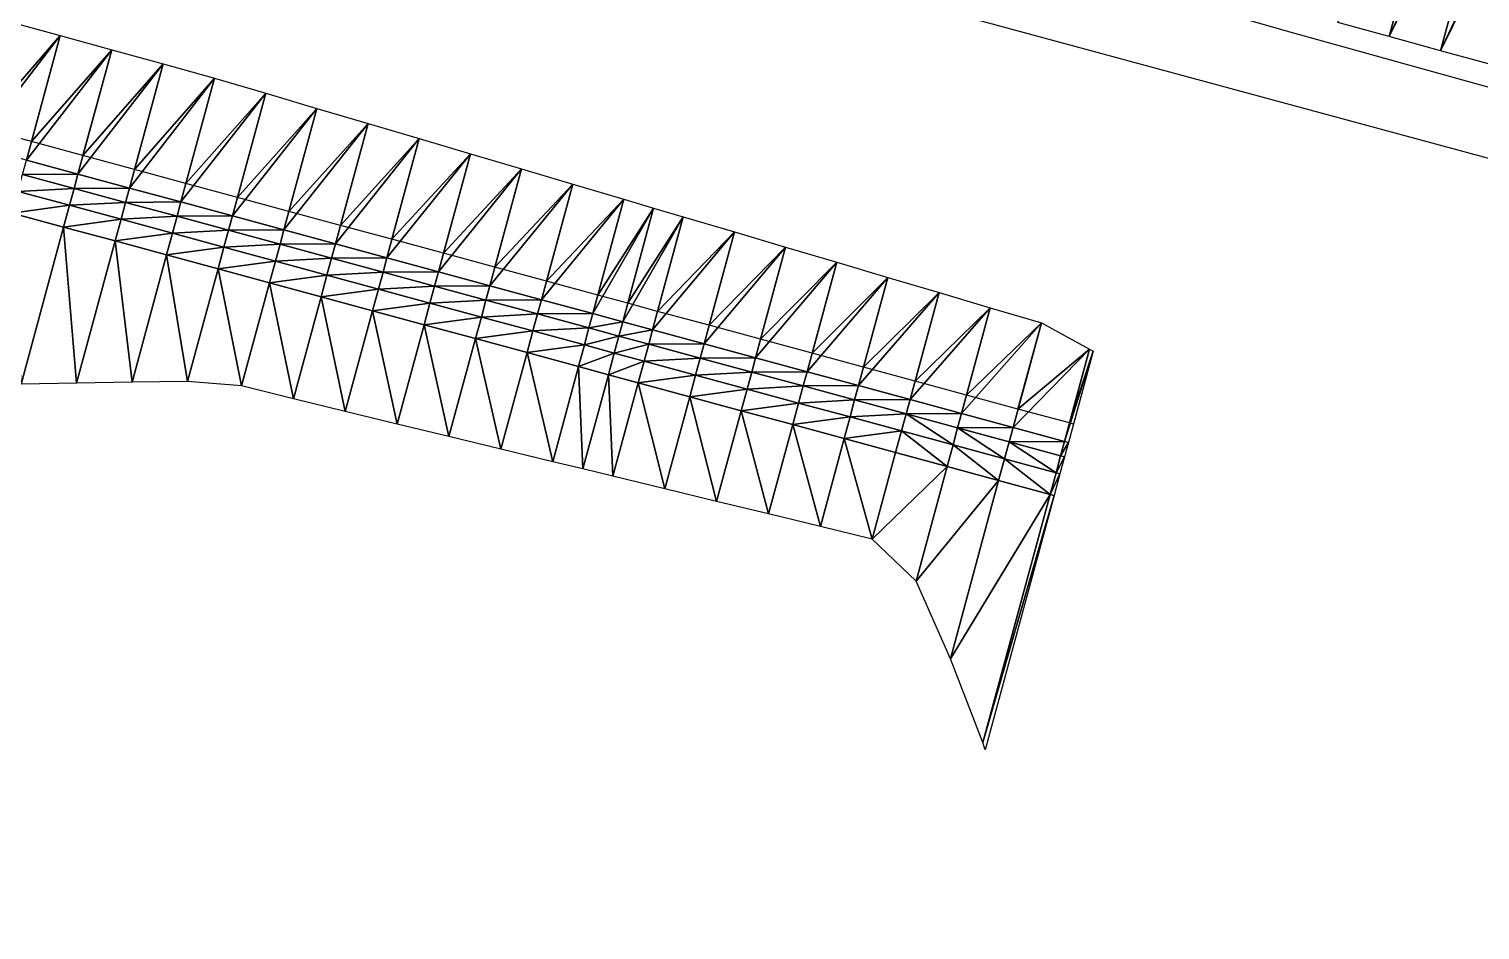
# Model space of a CAD drawing. Header units: metres. Extents: x 1882598 to 1885460, y 3171405 to 3171756.
# Drawn here: x 1884084.09 to 1884111.3, y 3171592.03 to 3171608.91 of the extents above; entities that cross this region are included whole.
import ezdxf

# ---------------------------------------------------------------- set-up
doc = ezdxf.new("R2010")
doc.units = ezdxf.units.M
doc.header["$MEASUREMENT"] = 0
doc.layers.add('00DR-R_HTA_Cl A', color=7, linetype='Continuous', true_color=0xcc0000)
doc.layers.add('Triangles surfaces projet', color=7, linetype='Continuous', true_color=0x848484)
doc.layers.add('Route - 27-28_RD561 IndG - Axe', color=1, linetype='Continuous')

msp = doc.modelspace()

# ---------------------------------------------------------------- linework, layer by layer
at = {"layer": '00DR-R_HTA_Cl A'}
msp.add_polyline3d([(1884140.277, 3171610.57, 149.882), (1884136.851, 3171603.855, 149.912), (1884134.819, 3171602.511, 149.943), (1884132.256, 3171602.571, 150.138), (1884128.626, 3171603.053, 150.295), (1884107.67, 3171608.875, 150.512), (1884091.849, 3171613.414, 150.792), (1884073.796, 3171618.552, 150.837), (1884047.812, 3171625.888, 151.097), (1884023.878, 3171632.74, 151.242), (1884015.443, 3171635.257, 151.2), (1884008.357, 3171637.466, 151.195), (1884002.02, 3171639.346, 151.252), (1883996.948, 3171640.747, 151.278), (1883973.83, 3171647.563, 151.576), (1883938.033, 3171657.516, 151.837), (1883928.705, 3171660.207, 152.712)], dxfattribs=at)
at = {"layer": 'Route - 27-28_RD561 IndG - Axe'}
msp.add_line((1883921.327, 3171658.024), (1884164.823, 3171592.026), dxfattribs=at)
at = {"layer": 'Triangles surfaces projet'}
for points in [[(1884108.628, 3171609.037, 150.685), (1884111.069, 3171614.222, 150.537), (1884109.592, 3171608.772, 150.678), (1884108.628, 3171609.037, 150.685)], [(1884111.069, 3171614.222, 150.537), (1884112.035, 3171613.96, 150.53), (1884109.592, 3171608.772, 150.678), (1884111.069, 3171614.222, 150.537)], [(1884109.592, 3171608.772, 150.678), (1884112.035, 3171613.96, 150.53), (1884110.557, 3171608.507, 150.671), (1884109.592, 3171608.772, 150.678)], [(1884110.557, 3171608.507, 150.671), (1884112.035, 3171613.96, 150.53), (1884113, 3171613.699, 150.523), (1884110.557, 3171608.507, 150.671)], [(1884109.592, 3171608.772, 151.028), (1884108.628, 3171609.037, 151.035), (1884110.927, 3171613.695, 150.901), (1884109.592, 3171608.772, 151.028)], [(1884111.892, 3171613.434, 150.894), (1884109.592, 3171608.772, 151.028), (1884110.927, 3171613.695, 150.901), (1884111.892, 3171613.434, 150.894)], [(1884113, 3171613.699, 150.523), (1884111.521, 3171608.242, 150.664), (1884110.557, 3171608.507, 150.671), (1884113, 3171613.699, 150.523)], [(1884111.892, 3171613.434, 150.894), (1884110.557, 3171608.507, 151.021), (1884109.592, 3171608.772, 151.028), (1884111.892, 3171613.434, 150.894)], [(1884112.857, 3171613.172, 150.886), (1884110.557, 3171608.507, 151.021), (1884111.892, 3171613.434, 150.894), (1884112.857, 3171613.172, 150.886)], [(1884110.557, 3171608.507, 151.021), (1884112.857, 3171613.172, 150.886), (1884111.521, 3171608.242, 151.014), (1884110.557, 3171608.507, 151.021)], [(1884083.716, 3171609.056, 150.779), (1884084.68, 3171608.791, 150.772), (1884083.082, 3171606.719, 150.718), (1884083.716, 3171609.056, 150.779)], [(1884084.68, 3171608.791, 151.122), (1884083.176, 3171607.065, 151.077), (1884083.716, 3171609.056, 151.129), (1884084.68, 3171608.791, 151.122)], [(1884084.68, 3171608.791, 150.772), (1884084.047, 3171606.457, 150.711), (1884083.082, 3171606.719, 150.718), (1884084.68, 3171608.791, 150.772)], [(1884084.141, 3171606.804, 151.07), (1884083.176, 3171607.065, 151.077), (1884084.68, 3171608.791, 151.122), (1884084.141, 3171606.804, 151.07)], [(1884085.644, 3171608.527, 150.764), (1884084.047, 3171606.457, 150.711), (1884084.68, 3171608.791, 150.772), (1884085.644, 3171608.527, 150.764)], [(1884085.644, 3171608.527, 151.114), (1884084.141, 3171606.804, 151.07), (1884084.68, 3171608.791, 151.122), (1884085.644, 3171608.527, 151.114)], [(1884085.012, 3171606.196, 150.704), (1884084.047, 3171606.457, 150.711), (1884085.644, 3171608.527, 150.764), (1884085.012, 3171606.196, 150.704)], [(1884085.106, 3171606.542, 151.063), (1884084.141, 3171606.804, 151.07), (1884085.644, 3171608.527, 151.114), (1884085.106, 3171606.542, 151.063)], [(1884085.012, 3171606.196, 150.704), (1884085.644, 3171608.527, 150.764), (1884086.608, 3171608.262, 150.757), (1884085.012, 3171606.196, 150.704)], [(1884086.608, 3171608.262, 151.107), (1884085.106, 3171606.542, 151.063), (1884085.644, 3171608.527, 151.114), (1884086.608, 3171608.262, 151.107)], [(1884085.012, 3171606.196, 150.704), (1884086.608, 3171608.262, 150.757), (1884085.978, 3171605.934, 150.697), (1884085.012, 3171606.196, 150.704)], [(1884086.071, 3171606.28, 151.056), (1884085.106, 3171606.542, 151.063), (1884086.608, 3171608.262, 151.107), (1884086.071, 3171606.28, 151.056)], [(1884086.608, 3171608.262, 150.757), (1884087.572, 3171607.995, 150.75), (1884085.978, 3171605.934, 150.697), (1884086.608, 3171608.262, 150.757)], [(1884087.572, 3171607.995, 151.1), (1884086.071, 3171606.28, 151.056), (1884086.608, 3171608.262, 151.107), (1884087.572, 3171607.995, 151.1)], [(1884085.978, 3171605.934, 150.697), (1884087.572, 3171607.995, 150.75), (1884086.943, 3171605.672, 150.69), (1884085.978, 3171605.934, 150.697)], [(1884087.037, 3171606.019, 151.049), (1884086.071, 3171606.28, 151.056), (1884087.572, 3171607.995, 151.1), (1884087.037, 3171606.019, 151.049)], [(1884086.943, 3171605.672, 150.69), (1884087.572, 3171607.995, 150.75), (1884088.531, 3171607.711, 150.742), (1884086.943, 3171605.672, 150.69)], [(1884088.531, 3171607.711, 151.092), (1884087.037, 3171606.019, 151.049), (1884087.572, 3171607.995, 151.1), (1884088.531, 3171607.711, 151.092)], [(1884087.908, 3171605.411, 150.683), (1884086.943, 3171605.672, 150.69), (1884088.531, 3171607.711, 150.742), (1884087.908, 3171605.411, 150.683)], [(1884088.002, 3171605.757, 151.042), (1884087.037, 3171606.019, 151.049), (1884088.531, 3171607.711, 151.092), (1884088.002, 3171605.757, 151.042)], [(1884089.491, 3171607.427, 150.735), (1884087.908, 3171605.411, 150.683), (1884088.531, 3171607.711, 150.742), (1884089.491, 3171607.427, 150.735)], [(1884089.491, 3171607.427, 151.085), (1884088.002, 3171605.757, 151.042), (1884088.531, 3171607.711, 151.092), (1884089.491, 3171607.427, 151.085)], [(1884089.491, 3171607.427, 150.735), (1884088.873, 3171605.149, 150.676), (1884087.908, 3171605.411, 150.683), (1884089.491, 3171607.427, 150.735)], [(1884088.967, 3171605.496, 151.035), (1884088.002, 3171605.757, 151.042), (1884089.491, 3171607.427, 151.085), (1884088.967, 3171605.496, 151.035)], [(1884089.491, 3171607.427, 150.735), (1884090.45, 3171607.143, 150.727), (1884088.873, 3171605.149, 150.676), (1884089.491, 3171607.427, 150.735)], [(1884090.45, 3171607.143, 151.077), (1884088.967, 3171605.496, 151.035), (1884089.491, 3171607.427, 151.085), (1884090.45, 3171607.143, 151.077)], [(1884090.45, 3171607.143, 150.727), (1884089.838, 3171604.888, 150.669), (1884088.873, 3171605.149, 150.676), (1884090.45, 3171607.143, 150.727)], [(1884089.932, 3171605.234, 151.028), (1884088.967, 3171605.496, 151.035), (1884090.45, 3171607.143, 151.077), (1884089.932, 3171605.234, 151.028)], [(1884090.45, 3171607.143, 150.727), (1884091.409, 3171606.859, 150.719), (1884089.838, 3171604.888, 150.669), (1884090.45, 3171607.143, 150.727)], [(1884091.409, 3171606.859, 151.069), (1884089.932, 3171605.234, 151.028), (1884090.45, 3171607.143, 151.077), (1884091.409, 3171606.859, 151.069)], [(1884089.838, 3171604.888, 150.669), (1884091.409, 3171606.859, 150.719), (1884090.803, 3171604.626, 150.662), (1884089.838, 3171604.888, 150.669)], [(1884090.897, 3171604.972, 151.021), (1884089.932, 3171605.234, 151.028), (1884091.409, 3171606.859, 151.069), (1884090.897, 3171604.972, 151.021)], [(1884092.368, 3171606.576, 150.712), (1884090.803, 3171604.626, 150.662), (1884091.409, 3171606.859, 150.719), (1884092.368, 3171606.576, 150.712)], [(1884092.368, 3171606.576, 151.062), (1884090.897, 3171604.972, 151.021), (1884091.409, 3171606.859, 151.069), (1884092.368, 3171606.576, 151.062)], [(1884092.368, 3171606.576, 150.712), (1884091.769, 3171604.364, 150.654), (1884090.803, 3171604.626, 150.662), (1884092.368, 3171606.576, 150.712)], [(1884091.862, 3171604.711, 151.013), (1884090.897, 3171604.972, 151.021), (1884092.368, 3171606.576, 151.062), (1884091.862, 3171604.711, 151.013)], [(1884093.327, 3171606.292, 150.704), (1884091.769, 3171604.364, 150.654), (1884092.368, 3171606.576, 150.712), (1884093.327, 3171606.292, 150.704)], [(1884093.327, 3171606.292, 151.054), (1884091.862, 3171604.711, 151.013), (1884092.368, 3171606.576, 151.062), (1884093.327, 3171606.292, 151.054)], [(1884085.012, 3171606.196, 150.704), (1884083.974, 3171606.189, 150.704), (1884084.047, 3171606.457, 150.711), (1884085.012, 3171606.196, 150.704)], [(1884083.974, 3171606.189, 150.704), (1884084.94, 3171605.927, 150.697), (1884083.888, 3171605.871, 151.033), (1884083.974, 3171606.189, 150.704)], [(1884083.974, 3171606.189, 150.704), (1884085.012, 3171606.196, 150.704), (1884084.94, 3171605.927, 150.697), (1884083.974, 3171606.189, 150.704)], [(1884084.94, 3171605.927, 150.697), (1884085.012, 3171606.196, 150.704), (1884085.978, 3171605.934, 150.697), (1884084.94, 3171605.927, 150.697)], [(1884092.734, 3171604.103, 150.647), (1884091.769, 3171604.364, 150.654), (1884093.327, 3171606.292, 150.704), (1884092.734, 3171604.103, 150.647)], [(1884092.828, 3171604.449, 151.006), (1884091.862, 3171604.711, 151.013), (1884093.327, 3171606.292, 151.054), (1884092.828, 3171604.449, 151.006)], [(1884093.327, 3171606.292, 150.704), (1884094.286, 3171606.008, 150.696), (1884092.734, 3171604.103, 150.647), (1884093.327, 3171606.292, 150.704)], [(1884094.286, 3171606.008, 151.046), (1884092.828, 3171604.449, 151.006), (1884093.327, 3171606.292, 151.054), (1884094.286, 3171606.008, 151.046)], [(1884083.778, 3171605.464, 151.313), (1884083.888, 3171605.871, 151.033), (1884084.854, 3171605.61, 151.026), (1884083.778, 3171605.464, 151.313)], [(1884083.888, 3171605.871, 151.033), (1884084.94, 3171605.927, 150.697), (1884084.854, 3171605.61, 151.026), (1884083.888, 3171605.871, 151.033)], [(1884084.94, 3171605.927, 150.697), (1884085.905, 3171605.665, 150.69), (1884084.854, 3171605.61, 151.026), (1884084.94, 3171605.927, 150.697)], [(1884085.978, 3171605.934, 150.697), (1884085.905, 3171605.665, 150.69), (1884084.94, 3171605.927, 150.697), (1884085.978, 3171605.934, 150.697)], [(1884085.905, 3171605.665, 150.69), (1884085.978, 3171605.934, 150.697), (1884086.943, 3171605.672, 150.69), (1884085.905, 3171605.665, 150.69)], [(1884092.734, 3171604.103, 150.647), (1884094.286, 3171606.008, 150.696), (1884093.699, 3171603.841, 150.64), (1884092.734, 3171604.103, 150.647)], [(1884093.793, 3171604.188, 150.999), (1884092.828, 3171604.449, 151.006), (1884094.286, 3171606.008, 151.046), (1884093.793, 3171604.188, 150.999)], [(1884093.699, 3171603.841, 150.64), (1884094.286, 3171606.008, 150.696), (1884095.245, 3171605.724, 150.689), (1884093.699, 3171603.841, 150.64)], [(1884095.245, 3171605.724, 151.039), (1884093.793, 3171604.188, 150.999), (1884094.286, 3171606.008, 151.046), (1884095.245, 3171605.724, 151.039)], [(1884083.778, 3171605.464, 151.313), (1884084.854, 3171605.61, 151.026), (1884084.743, 3171605.202, 151.306), (1884083.778, 3171605.464, 151.313)], [(1884085.819, 3171605.348, 151.019), (1884084.743, 3171605.202, 151.306), (1884084.854, 3171605.61, 151.026), (1884085.819, 3171605.348, 151.019)], [(1884085.819, 3171605.348, 151.019), (1884084.854, 3171605.61, 151.026), (1884085.905, 3171605.665, 150.69), (1884085.819, 3171605.348, 151.019)], [(1884085.905, 3171605.665, 150.69), (1884086.87, 3171605.404, 150.683), (1884085.819, 3171605.348, 151.019), (1884085.905, 3171605.665, 150.69)], [(1884086.943, 3171605.672, 150.69), (1884086.87, 3171605.404, 150.683), (1884085.905, 3171605.665, 150.69), (1884086.943, 3171605.672, 150.69)], [(1884086.87, 3171605.404, 150.683), (1884086.943, 3171605.672, 150.69), (1884087.908, 3171605.411, 150.683), (1884086.87, 3171605.404, 150.683)], [(1884095.245, 3171605.724, 150.689), (1884094.664, 3171603.58, 150.633), (1884093.699, 3171603.841, 150.64), (1884095.245, 3171605.724, 150.689)], [(1884094.758, 3171603.926, 150.992), (1884093.793, 3171604.188, 150.999), (1884095.245, 3171605.724, 151.039), (1884094.758, 3171603.926, 150.992)], [(1884094.664, 3171603.58, 150.633), (1884095.245, 3171605.724, 150.689), (1884095.802, 3171605.559, 150.684), (1884094.664, 3171603.58, 150.633)], [(1884095.224, 3171603.428, 150.629), (1884094.664, 3171603.58, 150.633), (1884095.802, 3171605.559, 150.684), (1884095.224, 3171603.428, 150.629)], [(1884095.802, 3171605.559, 151.034), (1884094.758, 3171603.926, 150.992), (1884095.245, 3171605.724, 151.039), (1884095.802, 3171605.559, 151.034)], [(1884095.318, 3171603.774, 150.988), (1884094.758, 3171603.926, 150.992), (1884095.802, 3171605.559, 151.034), (1884095.318, 3171603.774, 150.988)], [(1884096.358, 3171605.394, 150.68), (1884095.224, 3171603.428, 150.629), (1884095.802, 3171605.559, 150.684), (1884096.358, 3171605.394, 150.68)], [(1884096.358, 3171605.394, 151.03), (1884095.318, 3171603.774, 150.988), (1884095.802, 3171605.559, 151.034), (1884096.358, 3171605.394, 151.03)], [(1884084.743, 3171605.202, 151.306), (1884083.944, 3171602.256, 153.338), (1884083.778, 3171605.464, 151.313), (1884084.743, 3171605.202, 151.306)], [(1884084.743, 3171605.202, 151.306), (1884085.819, 3171605.348, 151.019), (1884085.708, 3171604.941, 151.299), (1884084.743, 3171605.202, 151.306)], [(1884085.708, 3171604.941, 151.299), (1884085.819, 3171605.348, 151.019), (1884086.784, 3171605.086, 151.013), (1884085.708, 3171604.941, 151.299)], [(1884086.784, 3171605.086, 151.013), (1884085.819, 3171605.348, 151.019), (1884086.87, 3171605.404, 150.683), (1884086.784, 3171605.086, 151.013)], [(1884087.835, 3171605.142, 150.676), (1884086.784, 3171605.086, 151.013), (1884086.87, 3171605.404, 150.683), (1884087.835, 3171605.142, 150.676)], [(1884087.908, 3171605.411, 150.683), (1884087.835, 3171605.142, 150.676), (1884086.87, 3171605.404, 150.683), (1884087.908, 3171605.411, 150.683)], [(1884088.873, 3171605.149, 150.676), (1884087.835, 3171605.142, 150.676), (1884087.908, 3171605.411, 150.683), (1884088.873, 3171605.149, 150.676)], [(1884095.224, 3171603.428, 150.629), (1884096.358, 3171605.394, 150.68), (1884095.784, 3171603.276, 150.625), (1884095.224, 3171603.428, 150.629)], [(1884095.878, 3171603.622, 150.984), (1884095.318, 3171603.774, 150.988), (1884096.358, 3171605.394, 151.03), (1884095.878, 3171603.622, 150.984)], [(1884096.358, 3171605.394, 150.68), (1884097.318, 3171605.11, 150.672), (1884095.784, 3171603.276, 150.625), (1884096.358, 3171605.394, 150.68)], [(1884097.318, 3171605.11, 151.022), (1884095.878, 3171603.622, 150.984), (1884096.358, 3171605.394, 151.03), (1884097.318, 3171605.11, 151.022)], [(1884084.743, 3171605.202, 151.306), (1884084.985, 3171602.274, 153.137), (1884083.944, 3171602.256, 153.338), (1884084.743, 3171605.202, 151.306)], [(1884085.708, 3171604.941, 151.299), (1884084.985, 3171602.274, 153.137), (1884084.743, 3171605.202, 151.306), (1884085.708, 3171604.941, 151.299)], [(1884085.708, 3171604.941, 151.299), (1884086.026, 3171602.292, 152.937), (1884084.985, 3171602.274, 153.137), (1884085.708, 3171604.941, 151.299)], [(1884086.784, 3171605.086, 151.013), (1884086.673, 3171604.679, 151.292), (1884085.708, 3171604.941, 151.299), (1884086.784, 3171605.086, 151.013)], [(1884086.673, 3171604.679, 151.292), (1884086.026, 3171602.292, 152.937), (1884085.708, 3171604.941, 151.299), (1884086.673, 3171604.679, 151.292)], [(1884086.673, 3171604.679, 151.292), (1884086.784, 3171605.086, 151.013), (1884087.749, 3171604.824, 151.006), (1884086.673, 3171604.679, 151.292)], [(1884086.784, 3171605.086, 151.013), (1884087.835, 3171605.142, 150.676), (1884087.749, 3171604.824, 151.006), (1884086.784, 3171605.086, 151.013)], [(1884088.8, 3171604.881, 150.669), (1884087.749, 3171604.824, 151.006), (1884087.835, 3171605.142, 150.676), (1884088.8, 3171604.881, 150.669)], [(1884087.835, 3171605.142, 150.676), (1884088.873, 3171605.149, 150.676), (1884088.8, 3171604.881, 150.669), (1884087.835, 3171605.142, 150.676)], [(1884088.8, 3171604.881, 150.669), (1884088.873, 3171605.149, 150.676), (1884089.838, 3171604.888, 150.669), (1884088.8, 3171604.881, 150.669)], [(1884096.749, 3171603.014, 150.618), (1884095.784, 3171603.276, 150.625), (1884097.318, 3171605.11, 150.672), (1884096.749, 3171603.014, 150.618)], [(1884096.843, 3171603.361, 150.977), (1884095.878, 3171603.622, 150.984), (1884097.318, 3171605.11, 151.022), (1884096.843, 3171603.361, 150.977)], [(1884098.277, 3171604.826, 150.665), (1884096.749, 3171603.014, 150.618), (1884097.318, 3171605.11, 150.672), (1884098.277, 3171604.826, 150.665)], [(1884098.277, 3171604.826, 151.015), (1884096.843, 3171603.361, 150.977), (1884097.318, 3171605.11, 151.022), (1884098.277, 3171604.826, 151.015)], [(1884087.067, 3171602.31, 152.737), (1884086.026, 3171602.292, 152.937), (1884086.673, 3171604.679, 151.292), (1884087.067, 3171602.31, 152.737)], [(1884086.673, 3171604.679, 151.292), (1884087.749, 3171604.824, 151.006), (1884087.639, 3171604.418, 151.285), (1884086.673, 3171604.679, 151.292)], [(1884087.639, 3171604.418, 151.285), (1884087.067, 3171602.31, 152.737), (1884086.673, 3171604.679, 151.292), (1884087.639, 3171604.418, 151.285)], [(1884087.639, 3171604.418, 151.285), (1884087.749, 3171604.824, 151.006), (1884088.714, 3171604.562, 150.999), (1884087.639, 3171604.418, 151.285)], [(1884088.8, 3171604.881, 150.669), (1884088.714, 3171604.562, 150.999), (1884087.749, 3171604.824, 151.006), (1884088.8, 3171604.881, 150.669)], [(1884088.714, 3171604.562, 150.999), (1884088.8, 3171604.881, 150.669), (1884089.765, 3171604.619, 150.662), (1884088.714, 3171604.562, 150.999)], [(1884089.838, 3171604.888, 150.669), (1884089.765, 3171604.619, 150.662), (1884088.8, 3171604.881, 150.669), (1884089.838, 3171604.888, 150.669)], [(1884089.838, 3171604.888, 150.669), (1884090.803, 3171604.626, 150.662), (1884089.765, 3171604.619, 150.662), (1884089.838, 3171604.888, 150.669)], [(1884096.749, 3171603.014, 150.618), (1884098.277, 3171604.826, 150.665), (1884097.715, 3171602.753, 150.611), (1884096.749, 3171603.014, 150.618)], [(1884097.809, 3171603.099, 150.97), (1884096.843, 3171603.361, 150.977), (1884098.277, 3171604.826, 151.015), (1884097.809, 3171603.099, 150.97)], [(1884099.236, 3171604.542, 150.657), (1884097.715, 3171602.753, 150.611), (1884098.277, 3171604.826, 150.665), (1884099.236, 3171604.542, 150.657)], [(1884099.236, 3171604.542, 151.007), (1884097.809, 3171603.099, 150.97), (1884098.277, 3171604.826, 151.015), (1884099.236, 3171604.542, 151.007)], [(1884088.08, 3171602.223, 152.609), (1884087.067, 3171602.31, 152.737), (1884087.639, 3171604.418, 151.285), (1884088.08, 3171602.223, 152.609)], [(1884087.639, 3171604.418, 151.285), (1884088.714, 3171604.562, 150.999), (1884088.604, 3171604.156, 151.278), (1884087.639, 3171604.418, 151.285)], [(1884088.08, 3171602.223, 152.609), (1884087.639, 3171604.418, 151.285), (1884088.604, 3171604.156, 151.278), (1884088.08, 3171602.223, 152.609)], [(1884088.714, 3171604.562, 150.999), (1884089.679, 3171604.3, 150.992), (1884088.604, 3171604.156, 151.278), (1884088.714, 3171604.562, 150.999)], [(1884088.714, 3171604.562, 150.999), (1884089.765, 3171604.619, 150.662), (1884089.679, 3171604.3, 150.992), (1884088.714, 3171604.562, 150.999)], [(1884089.765, 3171604.619, 150.662), (1884090.731, 3171604.357, 150.655), (1884089.679, 3171604.3, 150.992), (1884089.765, 3171604.619, 150.662)], [(1884089.765, 3171604.619, 150.662), (1884090.803, 3171604.626, 150.662), (1884090.731, 3171604.357, 150.655), (1884089.765, 3171604.619, 150.662)], [(1884090.731, 3171604.357, 150.655), (1884090.803, 3171604.626, 150.662), (1884091.769, 3171604.364, 150.654), (1884090.731, 3171604.357, 150.655)], [(1884098.68, 3171602.491, 150.604), (1884097.715, 3171602.753, 150.611), (1884099.236, 3171604.542, 150.657), (1884098.68, 3171602.491, 150.604)], [(1884098.774, 3171602.838, 150.963), (1884097.809, 3171603.099, 150.97), (1884099.236, 3171604.542, 151.007), (1884098.774, 3171602.838, 150.963)], [(1884099.236, 3171604.542, 150.657), (1884100.195, 3171604.258, 150.649), (1884098.68, 3171602.491, 150.604), (1884099.236, 3171604.542, 150.657)], [(1884100.195, 3171604.258, 150.999), (1884098.774, 3171602.838, 150.963), (1884099.236, 3171604.542, 151.007), (1884100.195, 3171604.258, 150.999)], [(1884088.604, 3171604.156, 151.278), (1884089.052, 3171601.985, 152.585), (1884088.08, 3171602.223, 152.609), (1884088.604, 3171604.156, 151.278)], [(1884089.569, 3171603.894, 151.271), (1884088.604, 3171604.156, 151.278), (1884089.679, 3171604.3, 150.992), (1884089.569, 3171603.894, 151.271)], [(1884089.569, 3171603.894, 151.271), (1884089.052, 3171601.985, 152.585), (1884088.604, 3171604.156, 151.278), (1884089.569, 3171603.894, 151.271)], [(1884089.569, 3171603.894, 151.271), (1884089.679, 3171604.3, 150.992), (1884090.644, 3171604.039, 150.985), (1884089.569, 3171603.894, 151.271)], [(1884090.731, 3171604.357, 150.655), (1884090.644, 3171604.039, 150.985), (1884089.679, 3171604.3, 150.992), (1884090.731, 3171604.357, 150.655)], [(1884090.731, 3171604.357, 150.655), (1884091.696, 3171604.096, 150.648), (1884090.644, 3171604.039, 150.985), (1884090.731, 3171604.357, 150.655)], [(1884091.769, 3171604.364, 150.654), (1884091.696, 3171604.096, 150.648), (1884090.731, 3171604.357, 150.655), (1884091.769, 3171604.364, 150.654)], [(1884091.769, 3171604.364, 150.654), (1884092.734, 3171604.103, 150.647), (1884091.696, 3171604.096, 150.648), (1884091.769, 3171604.364, 150.654)], [(1884099.645, 3171602.229, 150.597), (1884098.68, 3171602.491, 150.604), (1884100.195, 3171604.258, 150.649), (1884099.645, 3171602.229, 150.597)], [(1884099.739, 3171602.576, 150.956), (1884098.774, 3171602.838, 150.963), (1884100.195, 3171604.258, 150.999), (1884099.739, 3171602.576, 150.956)], [(1884100.195, 3171604.258, 150.649), (1884101.154, 3171603.974, 150.642), (1884099.645, 3171602.229, 150.597), (1884100.195, 3171604.258, 150.649)], [(1884101.154, 3171603.974, 150.992), (1884099.739, 3171602.576, 150.956), (1884100.195, 3171604.258, 150.999), (1884101.154, 3171603.974, 150.992)], [(1884089.052, 3171601.985, 152.585), (1884089.569, 3171603.894, 151.271), (1884090.023, 3171601.747, 152.562), (1884089.052, 3171601.985, 152.585)], [(1884090.644, 3171604.039, 150.985), (1884090.534, 3171603.633, 151.264), (1884089.569, 3171603.894, 151.271), (1884090.644, 3171604.039, 150.985)], [(1884090.023, 3171601.747, 152.562), (1884089.569, 3171603.894, 151.271), (1884090.534, 3171603.633, 151.264), (1884090.023, 3171601.747, 152.562)], [(1884090.534, 3171603.633, 151.264), (1884090.644, 3171604.039, 150.985), (1884091.609, 3171603.777, 150.978), (1884090.534, 3171603.633, 151.264)], [(1884091.609, 3171603.777, 150.978), (1884090.644, 3171604.039, 150.985), (1884091.696, 3171604.096, 150.648), (1884091.609, 3171603.777, 150.978)], [(1884091.609, 3171603.777, 150.978), (1884091.696, 3171604.096, 150.648), (1884092.661, 3171603.834, 150.64), (1884091.609, 3171603.777, 150.978)], [(1884091.696, 3171604.096, 150.648), (1884092.734, 3171604.103, 150.647), (1884092.661, 3171603.834, 150.64), (1884091.696, 3171604.096, 150.648)], [(1884092.661, 3171603.834, 150.64), (1884092.734, 3171604.103, 150.647), (1884093.699, 3171603.841, 150.64), (1884092.661, 3171603.834, 150.64)], [(1884100.61, 3171601.968, 150.59), (1884099.645, 3171602.229, 150.597), (1884101.154, 3171603.974, 150.642), (1884100.61, 3171601.968, 150.59)], [(1884100.704, 3171602.314, 150.949), (1884099.739, 3171602.576, 150.956), (1884101.154, 3171603.974, 150.992), (1884100.704, 3171602.314, 150.949)], [(1884101.154, 3171603.974, 150.642), (1884102.113, 3171603.69, 150.634), (1884100.61, 3171601.968, 150.59), (1884101.154, 3171603.974, 150.642)], [(1884102.113, 3171603.69, 150.984), (1884100.704, 3171602.314, 150.949), (1884101.154, 3171603.974, 150.992), (1884102.113, 3171603.69, 150.984)], [(1884090.534, 3171603.633, 151.264), (1884090.995, 3171601.509, 152.539), (1884090.023, 3171601.747, 152.562), (1884090.534, 3171603.633, 151.264)], [(1884091.499, 3171603.371, 151.257), (1884090.534, 3171603.633, 151.264), (1884091.609, 3171603.777, 150.978), (1884091.499, 3171603.371, 151.257)], [(1884090.534, 3171603.633, 151.264), (1884091.499, 3171603.371, 151.257), (1884090.995, 3171601.509, 152.539), (1884090.534, 3171603.633, 151.264)], [(1884091.499, 3171603.371, 151.257), (1884091.609, 3171603.777, 150.978), (1884092.575, 3171603.515, 150.971), (1884091.499, 3171603.371, 151.257)], [(1884091.609, 3171603.777, 150.978), (1884092.661, 3171603.834, 150.64), (1884092.575, 3171603.515, 150.971), (1884091.609, 3171603.777, 150.978)], [(1884092.575, 3171603.515, 150.971), (1884092.661, 3171603.834, 150.64), (1884093.626, 3171603.573, 150.633), (1884092.575, 3171603.515, 150.971)], [(1884093.699, 3171603.841, 150.64), (1884093.626, 3171603.573, 150.633), (1884092.661, 3171603.834, 150.64), (1884093.699, 3171603.841, 150.64)], [(1884094.664, 3171603.58, 150.633), (1884093.626, 3171603.573, 150.633), (1884093.699, 3171603.841, 150.64), (1884094.664, 3171603.58, 150.633)], [(1884093.626, 3171603.573, 150.633), (1884094.664, 3171603.58, 150.633), (1884094.591, 3171603.311, 150.626), (1884093.626, 3171603.573, 150.633)], [(1884094.591, 3171603.311, 150.626), (1884094.664, 3171603.58, 150.633), (1884095.224, 3171603.428, 150.629), (1884094.591, 3171603.311, 150.626)], [(1884100.61, 3171601.968, 150.59), (1884102.113, 3171603.69, 150.634), (1884101.575, 3171601.706, 150.583), (1884100.61, 3171601.968, 150.59)], [(1884101.669, 3171602.053, 150.942), (1884100.704, 3171602.314, 150.949), (1884102.113, 3171603.69, 150.984), (1884101.669, 3171602.053, 150.942)], [(1884101.575, 3171601.706, 150.583), (1884102.113, 3171603.69, 150.634), (1884103.072, 3171603.406, 150.626), (1884101.575, 3171601.706, 150.583)], [(1884103.072, 3171603.406, 150.976), (1884101.669, 3171602.053, 150.942), (1884102.113, 3171603.69, 150.984), (1884103.072, 3171603.406, 150.976)], [(1884090.995, 3171601.509, 152.539), (1884091.499, 3171603.371, 151.257), (1884091.967, 3171601.274, 152.514), (1884090.995, 3171601.509, 152.539)], [(1884091.499, 3171603.371, 151.257), (1884092.575, 3171603.515, 150.971), (1884092.465, 3171603.11, 151.25), (1884091.499, 3171603.371, 151.257)], [(1884092.465, 3171603.11, 151.25), (1884091.967, 3171601.274, 152.514), (1884091.499, 3171603.371, 151.257), (1884092.465, 3171603.11, 151.25)], [(1884092.465, 3171603.11, 151.25), (1884092.575, 3171603.515, 150.971), (1884093.54, 3171603.254, 150.964), (1884092.465, 3171603.11, 151.25)], [(1884093.54, 3171603.254, 150.964), (1884092.575, 3171603.515, 150.971), (1884093.626, 3171603.573, 150.633), (1884093.54, 3171603.254, 150.964)], [(1884093.54, 3171603.254, 150.964), (1884093.626, 3171603.573, 150.633), (1884094.591, 3171603.311, 150.626), (1884093.54, 3171603.254, 150.964)], [(1884094.591, 3171603.311, 150.626), (1884094.505, 3171602.992, 150.957), (1884093.54, 3171603.254, 150.964), (1884094.591, 3171603.311, 150.626)], [(1884094.591, 3171603.311, 150.626), (1884095.151, 3171603.159, 150.622), (1884094.505, 3171602.992, 150.957), (1884094.591, 3171603.311, 150.626)], [(1884095.151, 3171603.159, 150.622), (1884094.591, 3171603.311, 150.626), (1884095.224, 3171603.428, 150.629), (1884095.151, 3171603.159, 150.622)], [(1884095.151, 3171603.159, 150.622), (1884095.224, 3171603.428, 150.629), (1884095.784, 3171603.276, 150.625), (1884095.151, 3171603.159, 150.622)], [(1884102.541, 3171601.445, 150.576), (1884101.575, 3171601.706, 150.583), (1884103.072, 3171603.406, 150.626), (1884102.541, 3171601.445, 150.576)], [(1884102.634, 3171601.791, 150.934), (1884101.669, 3171602.053, 150.942), (1884103.072, 3171603.406, 150.976), (1884102.634, 3171601.791, 150.934)], [(1884102.541, 3171601.445, 150.576), (1884103.072, 3171603.406, 150.626), (1884103.976, 3171602.916, 150.613), (1884102.541, 3171601.445, 150.576)], [(1884103.976, 3171602.916, 150.963), (1884102.634, 3171601.791, 150.934), (1884103.072, 3171603.406, 150.976), (1884103.976, 3171602.916, 150.963)], [(1884091.967, 3171601.274, 152.514), (1884092.465, 3171603.11, 151.25), (1884092.939, 3171601.039, 152.488), (1884091.967, 3171601.274, 152.514)], [(1884092.465, 3171603.11, 151.25), (1884093.54, 3171603.254, 150.964), (1884093.43, 3171602.848, 151.243), (1884092.465, 3171603.11, 151.25)], [(1884093.43, 3171602.848, 151.243), (1884092.939, 3171601.039, 152.488), (1884092.465, 3171603.11, 151.25), (1884093.43, 3171602.848, 151.243)], [(1884093.43, 3171602.848, 151.243), (1884093.54, 3171603.254, 150.964), (1884094.505, 3171602.992, 150.957), (1884093.43, 3171602.848, 151.243)], [(1884095.065, 3171602.84, 150.953), (1884094.505, 3171602.992, 150.957), (1884095.151, 3171603.159, 150.622), (1884095.065, 3171602.84, 150.953)], [(1884095.065, 3171602.84, 150.953), (1884095.151, 3171603.159, 150.622), (1884095.712, 3171603.007, 150.618), (1884095.065, 3171602.84, 150.953)], [(1884095.151, 3171603.159, 150.622), (1884095.784, 3171603.276, 150.625), (1884095.712, 3171603.007, 150.618), (1884095.151, 3171603.159, 150.622)], [(1884096.749, 3171603.014, 150.618), (1884095.712, 3171603.007, 150.618), (1884095.784, 3171603.276, 150.625), (1884096.749, 3171603.014, 150.618)], [(1884092.939, 3171601.039, 152.488), (1884093.43, 3171602.848, 151.243), (1884093.912, 3171600.803, 152.463), (1884092.939, 3171601.039, 152.488)], [(1884094.395, 3171602.586, 151.236), (1884093.43, 3171602.848, 151.243), (1884094.505, 3171602.992, 150.957), (1884094.395, 3171602.586, 151.236)], [(1884093.43, 3171602.848, 151.243), (1884094.395, 3171602.586, 151.236), (1884093.912, 3171600.803, 152.463), (1884093.43, 3171602.848, 151.243)], [(1884095.065, 3171602.84, 150.953), (1884094.395, 3171602.586, 151.236), (1884094.505, 3171602.992, 150.957), (1884095.065, 3171602.84, 150.953)], [(1884094.395, 3171602.586, 151.236), (1884095.065, 3171602.84, 150.953), (1884094.955, 3171602.435, 151.232), (1884094.395, 3171602.586, 151.236)], [(1884094.955, 3171602.435, 151.232), (1884095.065, 3171602.84, 150.953), (1884095.625, 3171602.688, 150.949), (1884094.955, 3171602.435, 151.232)], [(1884095.625, 3171602.688, 150.949), (1884095.065, 3171602.84, 150.953), (1884095.712, 3171603.007, 150.618), (1884095.625, 3171602.688, 150.949)], [(1884095.625, 3171602.688, 150.949), (1884095.712, 3171603.007, 150.618), (1884096.677, 3171602.746, 150.611), (1884095.625, 3171602.688, 150.949)], [(1884096.749, 3171603.014, 150.618), (1884096.677, 3171602.746, 150.611), (1884095.712, 3171603.007, 150.618), (1884096.749, 3171603.014, 150.618)], [(1884097.715, 3171602.753, 150.611), (1884096.677, 3171602.746, 150.611), (1884096.749, 3171603.014, 150.618), (1884097.715, 3171602.753, 150.611)], [(1884103.976, 3171602.916, 150.613), (1884103.506, 3171601.183, 150.568), (1884102.541, 3171601.445, 150.576), (1884103.976, 3171602.916, 150.613)], [(1884103.6, 3171601.53, 150.927), (1884102.634, 3171601.791, 150.934), (1884103.976, 3171602.916, 150.963), (1884103.6, 3171601.53, 150.927)], [(1884104.044, 3171602.875, 150.612), (1884103.506, 3171601.183, 150.568), (1884103.976, 3171602.916, 150.613), (1884104.044, 3171602.875, 150.612)], [(1884103.506, 3171601.183, 150.568), (1884104.044, 3171602.875, 150.612), (1884103.58, 3171601.162, 150.568), (1884103.506, 3171601.183, 150.568)], [(1884104.044, 3171602.875, 150.962), (1884103.6, 3171601.53, 150.927), (1884103.976, 3171602.916, 150.963), (1884104.044, 3171602.875, 150.962)], [(1884103.674, 3171601.509, 150.927), (1884103.6, 3171601.53, 150.927), (1884104.044, 3171602.875, 150.962), (1884103.674, 3171601.509, 150.927)], [(1884094.395, 3171602.586, 151.236), (1884094.476, 3171600.667, 152.448), (1884093.912, 3171600.803, 152.463), (1884094.395, 3171602.586, 151.236)], [(1884094.395, 3171602.586, 151.236), (1884094.955, 3171602.435, 151.232), (1884094.476, 3171600.667, 152.448), (1884094.395, 3171602.586, 151.236)], [(1884094.955, 3171602.435, 151.232), (1884095.625, 3171602.688, 150.949), (1884095.515, 3171602.283, 151.227), (1884094.955, 3171602.435, 151.232)], [(1884096.59, 3171602.427, 150.942), (1884095.515, 3171602.283, 151.227), (1884095.625, 3171602.688, 150.949), (1884096.59, 3171602.427, 150.942)], [(1884095.625, 3171602.688, 150.949), (1884096.677, 3171602.746, 150.611), (1884096.59, 3171602.427, 150.942), (1884095.625, 3171602.688, 150.949)], [(1884097.642, 3171602.484, 150.604), (1884096.59, 3171602.427, 150.942), (1884096.677, 3171602.746, 150.611), (1884097.642, 3171602.484, 150.604)], [(1884096.677, 3171602.746, 150.611), (1884097.715, 3171602.753, 150.611), (1884097.642, 3171602.484, 150.604), (1884096.677, 3171602.746, 150.611)], [(1884098.68, 3171602.491, 150.604), (1884097.642, 3171602.484, 150.604), (1884097.715, 3171602.753, 150.611), (1884098.68, 3171602.491, 150.604)], [(1884098.607, 3171602.223, 150.597), (1884097.642, 3171602.484, 150.604), (1884098.68, 3171602.491, 150.604), (1884098.607, 3171602.223, 150.597)], [(1884099.645, 3171602.229, 150.597), (1884098.607, 3171602.223, 150.597), (1884098.68, 3171602.491, 150.604), (1884099.645, 3171602.229, 150.597)], [(1884094.955, 3171602.435, 151.232), (1884095.04, 3171600.53, 152.434), (1884094.476, 3171600.667, 152.448), (1884094.955, 3171602.435, 151.232)], [(1884095.04, 3171600.53, 152.434), (1884094.955, 3171602.435, 151.232), (1884095.515, 3171602.283, 151.227), (1884095.04, 3171600.53, 152.434)], [(1884095.04, 3171600.53, 152.434), (1884095.515, 3171602.283, 151.227), (1884096.012, 3171600.295, 152.408), (1884095.04, 3171600.53, 152.434)], [(1884096.48, 3171602.021, 151.22), (1884095.515, 3171602.283, 151.227), (1884096.59, 3171602.427, 150.942), (1884096.48, 3171602.021, 151.22)], [(1884096.48, 3171602.021, 151.22), (1884096.012, 3171600.295, 152.408), (1884095.515, 3171602.283, 151.227), (1884096.48, 3171602.021, 151.22)], [(1884097.555, 3171602.165, 150.935), (1884096.48, 3171602.021, 151.22), (1884096.59, 3171602.427, 150.942), (1884097.555, 3171602.165, 150.935)], [(1884097.642, 3171602.484, 150.604), (1884097.555, 3171602.165, 150.935), (1884096.59, 3171602.427, 150.942), (1884097.642, 3171602.484, 150.604)], [(1884098.607, 3171602.223, 150.597), (1884097.555, 3171602.165, 150.935), (1884097.642, 3171602.484, 150.604), (1884098.607, 3171602.223, 150.597)], [(1884097.555, 3171602.165, 150.935), (1884098.607, 3171602.223, 150.597), (1884098.52, 3171601.903, 150.928), (1884097.555, 3171602.165, 150.935)], [(1884099.572, 3171601.961, 150.59), (1884098.52, 3171601.903, 150.928), (1884098.607, 3171602.223, 150.597), (1884099.572, 3171601.961, 150.59)], [(1884099.572, 3171601.961, 150.59), (1884098.607, 3171602.223, 150.597), (1884099.645, 3171602.229, 150.597), (1884099.572, 3171601.961, 150.59)], [(1884100.61, 3171601.968, 150.59), (1884099.572, 3171601.961, 150.59), (1884099.645, 3171602.229, 150.597), (1884100.61, 3171601.968, 150.59)], [(1884096.985, 3171600.06, 152.383), (1884096.012, 3171600.295, 152.408), (1884096.48, 3171602.021, 151.22), (1884096.985, 3171600.06, 152.383)], [(1884096.48, 3171602.021, 151.22), (1884097.555, 3171602.165, 150.935), (1884097.445, 3171601.76, 151.213), (1884096.48, 3171602.021, 151.22)], [(1884097.445, 3171601.76, 151.213), (1884096.985, 3171600.06, 152.383), (1884096.48, 3171602.021, 151.22), (1884097.445, 3171601.76, 151.213)], [(1884097.445, 3171601.76, 151.213), (1884097.555, 3171602.165, 150.935), (1884098.52, 3171601.903, 150.928), (1884097.445, 3171601.76, 151.213)], [(1884098.52, 3171601.903, 150.928), (1884099.572, 3171601.961, 150.59), (1884099.486, 3171601.642, 150.921), (1884098.52, 3171601.903, 150.928)], [(1884100.537, 3171601.699, 150.583), (1884099.486, 3171601.642, 150.921), (1884099.572, 3171601.961, 150.59), (1884100.537, 3171601.699, 150.583)], [(1884100.537, 3171601.699, 150.583), (1884099.572, 3171601.961, 150.59), (1884100.61, 3171601.968, 150.59), (1884100.537, 3171601.699, 150.583)], [(1884101.575, 3171601.706, 150.583), (1884100.537, 3171601.699, 150.583), (1884100.61, 3171601.968, 150.59), (1884101.575, 3171601.706, 150.583)], [(1884097.445, 3171601.76, 151.213), (1884097.957, 3171599.824, 152.358), (1884096.985, 3171600.06, 152.383), (1884097.445, 3171601.76, 151.213)], [(1884098.52, 3171601.903, 150.928), (1884098.411, 3171601.498, 151.206), (1884097.445, 3171601.76, 151.213), (1884098.52, 3171601.903, 150.928)], [(1884098.411, 3171601.498, 151.206), (1884097.957, 3171599.824, 152.358), (1884097.445, 3171601.76, 151.213), (1884098.411, 3171601.498, 151.206)], [(1884098.411, 3171601.498, 151.206), (1884098.52, 3171601.903, 150.928), (1884099.486, 3171601.642, 150.921), (1884098.411, 3171601.498, 151.206)], [(1884100.451, 3171601.38, 150.914), (1884099.486, 3171601.642, 150.921), (1884100.537, 3171601.699, 150.583), (1884100.451, 3171601.38, 150.914)], [(1884100.451, 3171601.38, 150.914), (1884100.537, 3171601.699, 150.583), (1884101.416, 3171601.118, 150.907), (1884100.451, 3171601.38, 150.914)], [(1884100.537, 3171601.699, 150.583), (1884101.575, 3171601.706, 150.583), (1884101.503, 3171601.438, 150.576), (1884100.537, 3171601.699, 150.583)], [(1884101.416, 3171601.118, 150.907), (1884100.537, 3171601.699, 150.583), (1884101.503, 3171601.438, 150.576), (1884101.416, 3171601.118, 150.907)], [(1884101.503, 3171601.438, 150.576), (1884101.575, 3171601.706, 150.583), (1884102.541, 3171601.445, 150.576), (1884101.503, 3171601.438, 150.576)], [(1884097.957, 3171599.824, 152.358), (1884098.411, 3171601.498, 151.206), (1884098.929, 3171599.589, 152.333), (1884097.957, 3171599.824, 152.358)], [(1884098.411, 3171601.498, 151.206), (1884099.486, 3171601.642, 150.921), (1884099.376, 3171601.236, 151.199), (1884098.411, 3171601.498, 151.206)], [(1884098.929, 3171599.589, 152.333), (1884098.411, 3171601.498, 151.206), (1884099.376, 3171601.236, 151.199), (1884098.929, 3171599.589, 152.333)], [(1884099.486, 3171601.642, 150.921), (1884100.451, 3171601.38, 150.914), (1884099.376, 3171601.236, 151.199), (1884099.486, 3171601.642, 150.921)], [(1884102.382, 3171600.859, 150.897), (1884101.416, 3171601.118, 150.907), (1884101.503, 3171601.438, 150.576), (1884102.382, 3171600.859, 150.897)], [(1884102.541, 3171601.445, 150.576), (1884102.468, 3171601.176, 150.569), (1884101.503, 3171601.438, 150.576), (1884102.541, 3171601.445, 150.576)], [(1884101.503, 3171601.438, 150.576), (1884102.468, 3171601.176, 150.569), (1884102.382, 3171600.859, 150.897), (1884101.503, 3171601.438, 150.576)], [(1884102.468, 3171601.176, 150.569), (1884102.541, 3171601.445, 150.576), (1884103.506, 3171601.183, 150.568), (1884102.468, 3171601.176, 150.569)], [(1884098.929, 3171599.589, 152.333), (1884099.376, 3171601.236, 151.199), (1884099.902, 3171599.354, 152.307), (1884098.929, 3171599.589, 152.333)], [(1884099.376, 3171601.236, 151.199), (1884100.451, 3171601.38, 150.914), (1884100.341, 3171600.975, 151.192), (1884099.376, 3171601.236, 151.199)], [(1884099.902, 3171599.354, 152.307), (1884099.376, 3171601.236, 151.199), (1884100.341, 3171600.975, 151.192), (1884099.902, 3171599.354, 152.307)], [(1884100.451, 3171601.38, 150.914), (1884101.306, 3171600.713, 151.185), (1884100.341, 3171600.975, 151.192), (1884100.451, 3171601.38, 150.914)], [(1884101.416, 3171601.118, 150.907), (1884101.306, 3171600.713, 151.185), (1884100.451, 3171601.38, 150.914), (1884101.416, 3171601.118, 150.907)], [(1884103.347, 3171600.598, 150.889), (1884102.382, 3171600.859, 150.897), (1884102.468, 3171601.176, 150.569), (1884103.347, 3171600.598, 150.889)], [(1884103.433, 3171600.915, 150.561), (1884102.468, 3171601.176, 150.569), (1884103.506, 3171601.183, 150.568), (1884103.433, 3171600.915, 150.561)], [(1884103.347, 3171600.598, 150.889), (1884102.468, 3171601.176, 150.569), (1884103.433, 3171600.915, 150.561), (1884103.347, 3171600.598, 150.889)], [(1884103.58, 3171601.162, 150.568), (1884103.433, 3171600.915, 150.561), (1884103.506, 3171601.183, 150.568), (1884103.58, 3171601.162, 150.568)], [(1884103.433, 3171600.915, 150.561), (1884103.58, 3171601.162, 150.568), (1884103.507, 3171600.894, 150.561), (1884103.433, 3171600.915, 150.561)], [(1884101.306, 3171600.713, 151.185), (1884099.902, 3171599.354, 152.307), (1884100.341, 3171600.975, 151.192), (1884101.306, 3171600.713, 151.185)], [(1884102.271, 3171600.451, 151.178), (1884101.306, 3171600.713, 151.185), (1884101.416, 3171601.118, 150.907), (1884102.271, 3171600.451, 151.178)], [(1884102.382, 3171600.859, 150.897), (1884102.271, 3171600.451, 151.178), (1884101.416, 3171601.118, 150.907), (1884102.382, 3171600.859, 150.897)], [(1884102.271, 3171600.451, 151.178), (1884102.382, 3171600.859, 150.897), (1884103.237, 3171600.19, 151.171), (1884102.271, 3171600.451, 151.178)], [(1884103.347, 3171600.598, 150.889), (1884103.237, 3171600.19, 151.171), (1884102.382, 3171600.859, 150.897), (1884103.347, 3171600.598, 150.889)], [(1884103.507, 3171600.894, 150.561), (1884103.347, 3171600.598, 150.889), (1884103.433, 3171600.915, 150.561), (1884103.507, 3171600.894, 150.561)], [(1884103.347, 3171600.598, 150.889), (1884103.507, 3171600.894, 150.561), (1884103.421, 3171600.578, 150.888), (1884103.347, 3171600.598, 150.889)], [(1884101.306, 3171600.713, 151.185), (1884100.724, 3171598.566, 152.664), (1884099.902, 3171599.354, 152.307), (1884101.306, 3171600.713, 151.185)], [(1884102.271, 3171600.451, 151.178), (1884100.724, 3171598.566, 152.664), (1884101.306, 3171600.713, 151.185), (1884102.271, 3171600.451, 151.178)], [(1884103.421, 3171600.578, 150.888), (1884103.237, 3171600.19, 151.171), (1884103.347, 3171600.598, 150.889), (1884103.421, 3171600.578, 150.888)], [(1884102.271, 3171600.451, 151.178), (1884101.366, 3171597.11, 153.482), (1884100.724, 3171598.566, 152.664), (1884102.271, 3171600.451, 151.178)], [(1884101.366, 3171597.11, 153.482), (1884102.271, 3171600.451, 151.178), (1884103.237, 3171600.19, 151.171), (1884101.366, 3171597.11, 153.482)], [(1884103.237, 3171600.19, 151.171), (1884103.421, 3171600.578, 150.888), (1884103.311, 3171600.169, 151.17), (1884103.237, 3171600.19, 151.171)], [(1884101.366, 3171597.11, 153.482), (1884103.237, 3171600.19, 151.171), (1884101.976, 3171595.537, 154.38), (1884101.366, 3171597.11, 153.482)], [(1884103.311, 3171600.169, 151.17), (1884101.976, 3171595.537, 154.38), (1884103.237, 3171600.19, 151.171), (1884103.311, 3171600.169, 151.17)], [(1884102.019, 3171595.405, 154.457), (1884101.976, 3171595.537, 154.38), (1884103.311, 3171600.169, 151.17), (1884102.019, 3171595.405, 154.457)]]:
    msp.add_3dface(points, dxfattribs=at)

doc.saveas('drawing.dxf')
